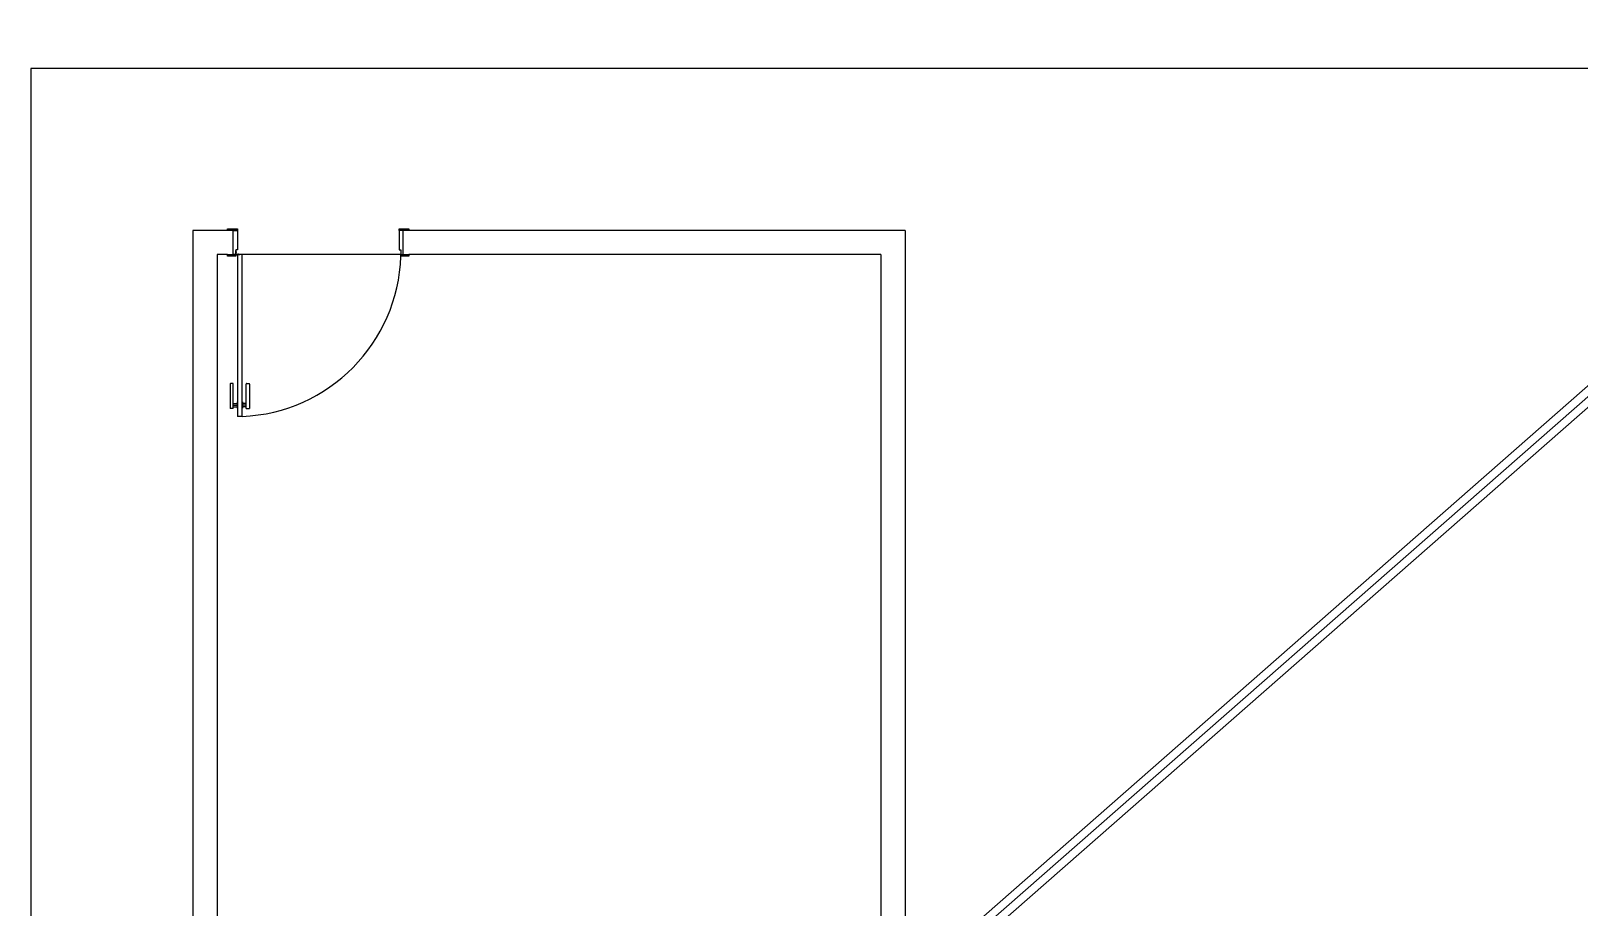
# Model space of a CAD drawing. Header units: inches. Extents: x 48180 to 96389, y -17773 to -8880.
# Drawn here: x 48180.73 to 48190.29, y -8888.17 to -8882.76 of the extents above; entities that cross this region are included whole.
import ezdxf

# ---------------------------------------------------------------- set-up
doc = ezdxf.new("R2010")
doc.units = ezdxf.units.IN
doc.header["$MEASUREMENT"] = 0
for name, color, linetype in [('CALÇADA', 2, 'Continuous'), ('ESQUADRIAS', 7, 'Continuous'), ('Esquadrias portas', 7, 'Continuous'), ('PAREDE', 4, 'Continuous'), ('soleira piso', 7, 'Continuous'), ('TEXTO01', 7, 'Continuous')]:
    doc.layers.add(name, color=color, linetype=linetype)
doc.layers.add('TQ-Seção tubo', color=5, linetype='Continuous', lineweight=20)
doc.layers.add('TQ-Tubos detalhe', color=90, linetype='Continuous', lineweight=20)

# ---------------------------------------------------------------- blocks, each defined once
blk = doc.blocks.new('new block2')
at = {"layer": 'ESQUADRIAS', "color": 2}
for p, q in [((-0.09, 1.16), (-0.09, 0.16)), ((-0.09, 1.16), (-0.06, 1.16)), ((-0.06, 0.16), (-0.06, 1.16)), ((-0.09, 0.16), (-0.06, 0.16))]:
    blk.add_line(p, q, dxfattribs=at)
at = {"layer": 'ESQUADRIAS', "color": 3, "linetype": 'Continuous'}
for p, q in [((-0.135, 0.9598), (-0.135, 1.1115)), ((-0.115, 1.1115), (-0.115, 0.9598)), ((-0.092, 1.07), (-0.092, 1.11)), ((-0.058, 1.07), (-0.058, 1.11)), ((-0.035, 1.1115), (-0.035, 0.9598)), ((-0.015, 0.9598), (-0.015, 1.1115)), ((-0.1185, 0.9568), (-0.1325, 0.9568)), ((-0.0315, 0.9568), (-0.0175, 0.9568))]:
    blk.add_line(p, q, dxfattribs=at)
at = {"layer": 'ESQUADRIAS', "color": 3}
for p, q in [((-0.115, 1.1115), (-0.135, 1.1115)), ((-0.115, 1.1), (-0.092, 1.1)), ((-0.115, 1.09), (-0.092, 1.09)), ((-0.115, 1.08), (-0.092, 1.08)), ((-0.092, 1.11), (-0.09, 1.11)), ((-0.092, 1.07), (-0.09, 1.07)), ((-0.058, 1.11), (-0.06, 1.11)), ((-0.058, 1.07), (-0.06, 1.07)), ((-0.035, 1.1), (-0.058, 1.1)), ((-0.035, 1.09), (-0.058, 1.09)), ((-0.035, 1.08), (-0.058, 1.08)), ((-0.035, 1.1115), (-0.015, 1.1115))]:
    blk.add_line(p, q, dxfattribs=at)
at = {"layer": 'ESQUADRIAS'}
for p, q in [((-0.0665, 0.1585), (-0.0635, 0.1585)), ((-0.0515, 0.1435), (-0.0515, 0.1465))]:
    blk.add_line(p, q, dxfattribs=at)
at = {"layer": 'ESQUADRIAS', "color": 3}
for points in [[(-1.12, 0.17), (-1.07, 0.17), (-1.07, 0.16), (-1.12, 0.16)], [(-0.05, 0.17), (0, 0.17), (0, 0.16), (-0.05, 0.16)], [(-1.12, 0.01), (-1.06, 0.01), (-1.06, 0), (-1.12, 0)], [(-0.06, 0.01), (-0.035, 0.01), (0, 0.01), (0, 0), (-0.06, 0)]]:
    blk.add_lwpolyline(points, close=True, dxfattribs=at)
at = {"layer": 'ESQUADRIAS', "color": 2}
for points in [[(-1.06, 0.13), (-1.07, 0.13), (-1.07, 0.16), (-1.085, 0.16), (-1.085, 0.01), (-1.06, 0.01)], [(-0.06, 0.13), (-0.05, 0.13), (-0.05, 0.16), (-0.035, 0.16), (-0.035, 0.01), (-0.06, 0.01)]]:
    blk.add_lwpolyline(points, close=True, dxfattribs=at)
at = {"layer": 'ESQUADRIAS', "color": 1}
for points in [[(-0.0545, 0.159, -0.236068), (-0.0525, 0.16), (-0.055, 0.16), (-0.075, 0.16), (-0.075, 0.159)], [(-0.051, 0.1555, 0.236068), (-0.05, 0.1575), (-0.05, 0.155), (-0.05, 0.135), (-0.051, 0.135)]]:
    blk.add_lwpolyline(points, format="xyb", close=True, dxfattribs=at)
at = {"layer": 'ESQUADRIAS'}
for points in [[(-0.0675, 0.1577), (-0.0665, 0.1585), (-0.0665, 0.159)], [(-0.0654, 0.1577), (-0.0654, 0.1575), (-0.0675, 0.1575), (-0.0675, 0.1577), (-0.0625, 0.1577), (-0.0625, 0.1575), (-0.0646, 0.1575), (-0.0646, 0.1577)], [(-0.0625, 0.1577), (-0.0635, 0.1585), (-0.0635, 0.159)], [(-0.0523, 0.1446), (-0.0525, 0.1446), (-0.0525, 0.1425), (-0.0523, 0.1425), (-0.0523, 0.1475), (-0.0525, 0.1475), (-0.0525, 0.1454), (-0.0523, 0.1454)], [(-0.0523, 0.1475), (-0.0515, 0.1465), (-0.051, 0.1465)], [(-0.0523, 0.1425), (-0.0515, 0.1435), (-0.051, 0.1435)]]:
    blk.add_lwpolyline(points, dxfattribs=at)
at = {"layer": 'ESQUADRIAS', "color": 1}
blk.add_circle((-0.0525, 0.1575), 0.0025, dxfattribs=at)
at = {"layer": 'ESQUADRIAS', "color": 3, "linetype": 'Continuous'}
for centre, start, end in [((-0.132, 0.9598), 180, 260.53768), ((-0.118, 0.9598), 260.53768, 360), ((-0.032, 0.9598), 180, 279.46232), ((-0.018, 0.9598), 279.46232, 0)]:
    blk.add_arc(centre, 0.003, start, end, dxfattribs=at)
at = {"layer": 'Esquadrias portas'}
blk.add_arc((-0.0469, 0.1373), 1.0236, 92.41211, 178.17437, dxfattribs=at)

msp = doc.modelspace()

# ---------------------------------------------------------------- linework, layer by layer
at = {"layer": 'CALÇADA', "linetype": 'Continuous'}
msp.add_line((48227.5251, -8882.9892), (48180.7251, -8882.9892), dxfattribs=at)
at = {"layer": 'CALÇADA'}
msp.add_line((48180.7251, -8882.9892), (48180.7251, -8900.3892), dxfattribs=at)
at = {"layer": 'PAREDE'}
for p, q in [((48181.7251, -8883.9892), (48181.7251, -8893.5892)), ((48181.9401, -8883.9892), (48181.7251, -8883.9892)), ((48186.1251, -8883.9892), (48183.0601, -8883.9892)), ((48186.1251, -8883.9892), (48186.1251, -8889.7892)), ((48181.8751, -8884.1392), (48181.8751, -8889.7892)), ((48181.9401, -8884.1392), (48181.8751, -8884.1392)), ((48185.9751, -8884.1392), (48183.0601, -8884.1392)), ((48185.9751, -8884.1392), (48185.9751, -8889.7892)), ((48186.1251, -8884.1392), (48186.1251, -8889.7892))]:
    msp.add_line(p, q, dxfattribs=at)
at = {"layer": 'soleira piso'}
msp.add_line((48183.0101, -8884.1392), (48182.0301, -8884.1392), dxfattribs=at)
at = {"layer": 'TQ-Seção tubo'}
for p, q in [((48192.8088, -8882.7846), (48185.6916, -8889.0349)), ((48192.9604, -8882.7846), (48185.7578, -8889.11))]:
    msp.add_line(p, q, dxfattribs=at)
at = {"layer": 'TQ-Tubos detalhe'}
msp.add_line((48192.9175, -8882.756), (48185.3924, -8889.3642), dxfattribs=at)

# ---------------------------------------------------------------- block references
at = {"layer": 'TEXTO01', "rotation": 180}
msp.add_blockref('new block2', (48181.9401, -8883.9792), dxfattribs=at)

doc.saveas('drawing.dxf')
